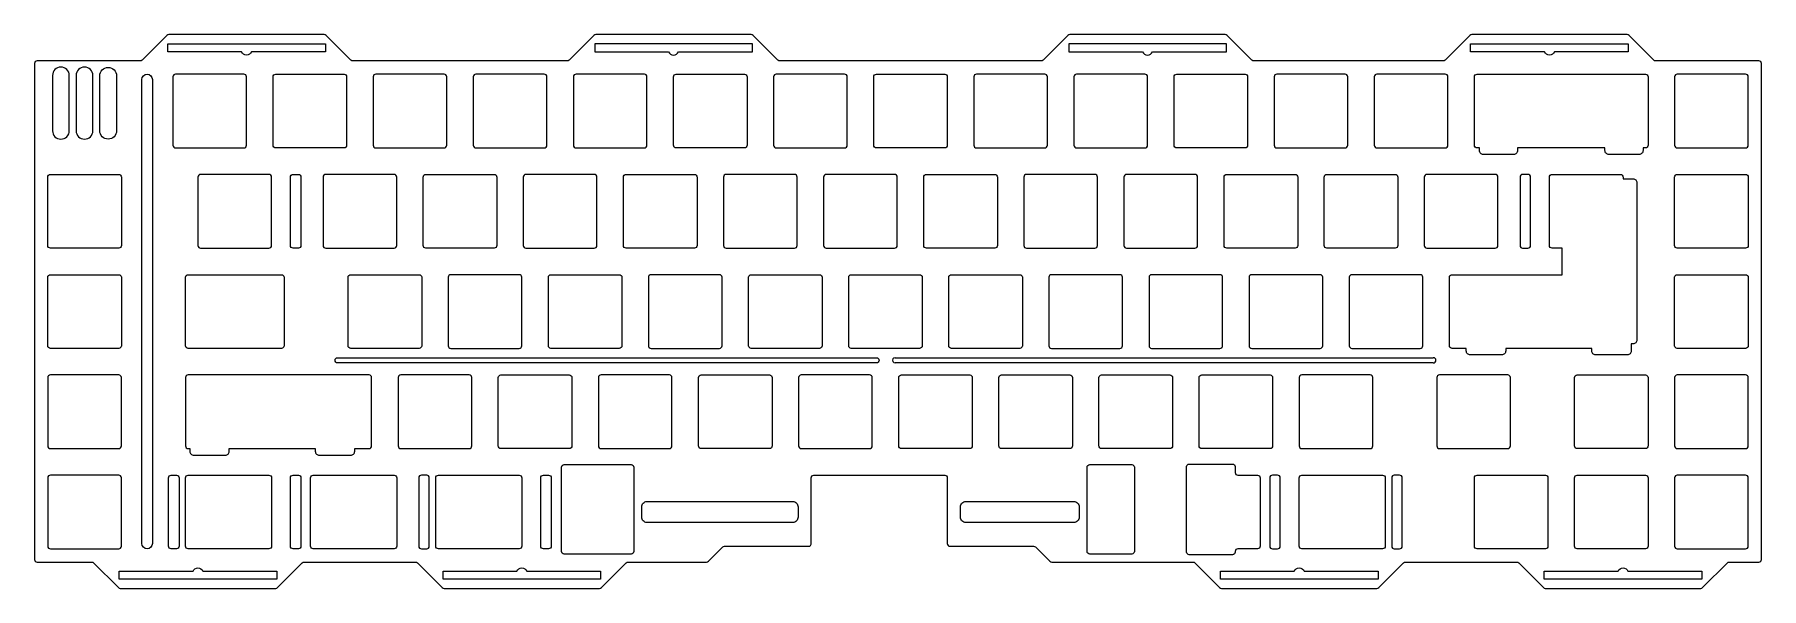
# Model space of a CAD drawing. Header units: millimetres. Extents: x 0 to 329, y -100 to 6.
import ezdxf

# ---------------------------------------------------------------- set-up
doc = ezdxf.new("R2010")
doc.units = ezdxf.units.MM
doc.layers.get('0').update_dxf_attribs({"linetype": 'CONTINUOUS'})

msp = doc.modelspace()

# ---------------------------------------------------------------- linework, layer by layer
for p, q in [((163.74, -55.82), (257.23, -55.82)), ((257.23, -55.82), (266.17, -55.82)), ((266.17, -56.82), (163.74, -56.82))]:
    msp.add_line(p, q)
for points in [[(190.47, -91.79), (193.2, -94.52, 0.198912), (193.55, -94.67), (220.44, -94.67, -0.198912), (220.8, -94.82), (225.5, -99.52, 0.198912), (225.86, -99.67), (255.44, -99.67, 0.198912), (255.8, -99.52), (260.5, -94.82, -0.198912), (260.86, -94.67), (282.07, -94.67, -0.198912), (282.42, -94.82), (287.13, -99.52, 0.198912), (287.48, -99.67), (317.07, -99.67, 0.198912), (317.42, -99.52), (322.13, -94.82, -0.198912), (322.48, -94.67), (328.11, -94.67, 0.414214), (328.61, -94.17), (328.61, 0.08, 0.414214), (328.11, 0.58), (308.48, 0.58, -0.198912), (308.13, 0.73), (303.42, 5.43, 0.198912), (303.07, 5.58), (273.48, 5.58, 0.198912), (273.13, 5.43), (268.42, 0.73, -0.198912), (268.07, 0.58), (231.99, 0.58, -0.198912), (231.64, 0.73), (226.93, 5.43, 0.198912), (226.58, 5.58), (196.99, 5.58, 0.198912), (196.64, 5.43), (191.93, 0.73, -0.198912), (191.58, 0.58), (141.79, 0.58, -0.198912), (141.44, 0.73), (136.73, 5.43, 0.198912), (136.38, 5.58), (106.79, 5.58, 0.198912), (106.44, 5.43), (101.73, 0.73, -0.198912), (101.38, 0.58), (60.54, 0.58, -0.198912), (60.19, 0.73), (55.48, 5.43, 0.198912), (55.13, 5.58), (25.54, 5.58, 0.198912), (25.19, 5.43), (20.48, 0.73, -0.198912), (20.13, 0.58), (0.5, 0.58, 0.414214), (0, 0.08), (0, -94.17, 0.414214), (0.5, -94.67), (10.89, -94.67, -0.198912), (11.25, -94.82), (15.95, -99.52, 0.198912), (16.31, -99.67), (45.89, -99.67, 0.198912), (46.25, -99.52), (50.95, -94.82, -0.198912), (51.31, -94.67), (72.52, -94.67, -0.198912), (72.87, -94.82), (77.58, -99.52, 0.198912), (77.93, -99.67), (107.52, -99.67, 0.198912), (107.87, -99.52), (112.58, -94.82, -0.198912), (112.93, -94.67), (127.88, -94.67, 0.198912), (128.23, -94.52), (130.97, -91.79, -0.198912), (131.32, -91.65), (147.38, -91.65, 0.414214), (147.78, -91.25), (147.78, -78.65, -0.414214), (148.28, -78.15), (173.19, -78.15, -0.414214), (173.69, -78.65), (173.69, -91.15, 0.414214), (174.19, -91.65), (190.11, -91.65, -0.198912)], [(55.34, 2.33), (41.27, 2.33, -0.693889), (39.4, 2.33), (25.34, 2.33), (25.34, 3.83), (55.34, 3.83)], [(120.65, 2.33, 0.693889), (122.52, 2.33), (136.59, 2.33), (136.59, 3.83), (106.59, 3.83), (106.59, 2.33)], [(210.85, 2.33, 0.693889), (212.72, 2.33), (226.79, 2.33), (226.79, 3.83), (196.79, 3.83), (196.79, 2.33)], [(273.27, 2.33), (273.27, 3.83), (303.27, 3.83), (303.27, 2.33), (289.21, 2.33, -0.693889), (287.34, 2.33)], [(3.42, -12.69, 1), (6.62, -12.69), (6.62, -2.19, 1), (3.42, -2.19)], [(11.12, -2.19, 1), (7.92, -2.19), (7.92, -12.69, 1), (11.12, -12.69)], [(12.42, -12.69), (12.42, -2.25, -1), (15.62, -2.25), (15.62, -12.69, -1)], [(20.43, -91.15), (20.43, -2.95, -1), (22.43, -2.95), (22.43, -91.15, -0.999999)], [(40.34, -2.45, 0.414214), (39.84, -1.95), (26.84, -1.95, 0.414214), (26.34, -2.45), (26.34, -15.45, 0.414214), (26.84, -15.95), (39.84, -15.95, 0.414214), (40.34, -15.45)], [(45.89, -1.95), (58.89, -1.95, -0.414214), (59.39, -2.45), (59.39, -15.45, -0.414214), (58.89, -15.95), (45.89, -15.95, -0.414214), (45.39, -15.45), (45.39, -2.45, -0.414214)], [(77.94, -15.95, 0.414214), (78.44, -15.45), (78.44, -2.45, 0.414214), (77.94, -1.95), (64.94, -1.95, 0.414214), (64.44, -2.45), (64.44, -15.45, 0.414214), (64.94, -15.95)], [(83.49, -15.45, 0.414214), (83.99, -15.95), (96.99, -15.95, 0.414214), (97.49, -15.45), (97.49, -2.45, 0.414214), (96.99, -1.95), (83.99, -1.95, 0.414214), (83.49, -2.45)], [(102.54, -15.45, 0.414214), (103.04, -15.95), (116.04, -15.95, 0.414214), (116.54, -15.45), (116.54, -2.45, 0.414214), (116.04, -1.95), (103.04, -1.95, 0.414214), (102.54, -2.45)], [(135.09, -15.95), (122.09, -15.95, -0.414214), (121.59, -15.45), (121.59, -2.45, -0.414214), (122.09, -1.95), (135.09, -1.95, -0.414214), (135.59, -2.45), (135.59, -15.45, -0.414214)], [(154.14, -15.95, 0.414214), (154.64, -15.45), (154.64, -2.45, 0.414214), (154.14, -1.95), (141.14, -1.95, 0.414214), (140.64, -2.45), (140.64, -15.45, 0.414214), (141.14, -15.95)], [(160.19, -1.95), (173.19, -1.95, -0.414214), (173.69, -2.45), (173.69, -15.45, -0.414214), (173.19, -15.95), (160.19, -15.95, -0.414214), (159.69, -15.45), (159.69, -2.45, -0.414214)], [(179.24, -1.95, 0.414214), (178.74, -2.45), (178.74, -15.45, 0.414214), (179.24, -15.95), (192.24, -15.95, 0.414214), (192.74, -15.45), (192.74, -2.45, 0.414214), (192.24, -1.95)], [(198.29, -1.95, 0.414214), (197.79, -2.45), (197.79, -15.45, 0.414214), (198.29, -15.95), (211.29, -15.95, 0.414214), (211.79, -15.45), (211.79, -2.45, 0.414214), (211.29, -1.95)], [(230.34, -15.95), (217.34, -15.95, -0.414214), (216.84, -15.45), (216.84, -2.45, -0.414214), (217.34, -1.95), (230.34, -1.95, -0.414214), (230.84, -2.45), (230.84, -15.45, -0.414214)], [(235.89, -15.45, 0.414214), (236.39, -15.95), (249.39, -15.95, 0.414214), (249.89, -15.45), (249.89, -2.45, 0.414214), (249.39, -1.95), (236.39, -1.95, 0.414214), (235.89, -2.45)], [(255.44, -1.95, 0.414214), (254.94, -2.45), (254.94, -15.45, 0.414214), (255.44, -15.95), (268.44, -15.95, 0.414214), (268.94, -15.45), (268.94, -2.45, 0.414214), (268.44, -1.95)], [(298.83, -16.45), (298.83, -15.95), (282.2, -15.95), (282.2, -16.45, -0.414214), (281.45, -17.2), (275.7, -17.2, -0.414214), (274.95, -16.45), (274.95, -15.95), (274.49, -15.95, -0.414214), (273.99, -15.45), (273.99, -2.45, -0.414214), (274.49, -1.95), (306.54, -1.95, -0.414214), (307.04, -2.45), (307.04, -15.45, -0.414214), (306.54, -15.95), (306.08, -15.95), (306.08, -16.45, -0.414214), (305.33, -17.2), (299.58, -17.2, -0.414214)], [(312.09, -15.45, 0.414214), (312.59, -15.95), (325.59, -15.95, 0.414214), (326.09, -15.45), (326.09, -2.45, 0.414214), (325.59, -1.95), (312.59, -1.95, 0.414214), (312.09, -2.45)], [(3.02, -21), (16.02, -21, -0.414214), (16.52, -21.5), (16.52, -34.5, -0.414214), (16.02, -35), (3.02, -35, -0.414214), (2.52, -34.5), (2.52, -21.5, -0.414214)], [(45.1, -21.5, 0.414214), (44.6, -21), (31.6, -21, 0.414214), (31.1, -21.5), (31.1, -34.5, 0.414214), (31.6, -35), (44.6, -35, 0.414214), (45.1, -34.5)], [(50.7, -21.5), (50.7, -34.5, -0.414214), (50.2, -35), (49.2, -35, -0.414214), (48.7, -34.5), (48.7, -21.5, -0.414214), (49.2, -21), (50.2, -21, -0.414214)], [(54.91, -34.5, 0.414214), (55.41, -35), (68.41, -35, 0.414214), (68.91, -34.5), (68.91, -21.5, 0.414214), (68.41, -21), (55.41, -21, 0.414214), (54.91, -21.5)], [(73.96, -34.5), (73.96, -21.5, -0.414214), (74.46, -21), (87.46, -21, -0.414214), (87.96, -21.5), (87.96, -34.5, -0.414214), (87.46, -35), (74.46, -35, -0.414214)], [(93.01, -34.5, 0.414214), (93.51, -35), (106.51, -35, 0.414214), (107.01, -34.5), (107.01, -21.5, 0.414214), (106.51, -21), (93.51, -21, 0.414214), (93.01, -21.5)], [(125.56, -35), (112.56, -35, -0.414214), (112.06, -34.5), (112.06, -21.5, -0.414214), (112.56, -21), (125.56, -21, -0.414214), (126.06, -21.5), (126.06, -34.5, -0.414214)], [(144.61, -35, 0.414214), (145.11, -34.5), (145.11, -21.5, 0.414214), (144.61, -21), (131.61, -21, 0.414214), (131.11, -21.5), (131.11, -34.5, 0.414214), (131.61, -35)], [(164.16, -21.5, 0.414214), (163.66, -21), (150.66, -21, 0.414214), (150.16, -21.5), (150.16, -34.5, 0.414214), (150.66, -35), (163.66, -35, 0.414214), (164.16, -34.5)], [(183.21, -21.5), (183.21, -34.5, -0.414214), (182.71, -35), (169.71, -35, -0.414214), (169.21, -34.5), (169.21, -21.5, -0.414214), (169.71, -21), (182.71, -21, -0.414214)], [(188.26, -34.5, 0.414214), (188.76, -35), (201.76, -35, 0.414214), (202.26, -34.5), (202.26, -21.5, 0.414214), (201.76, -21), (188.76, -21, 0.414214), (188.26, -21.5)], [(221.31, -21.5, 0.414214), (220.81, -21), (207.81, -21, 0.414214), (207.31, -21.5), (207.31, -34.5, 0.414214), (207.81, -35), (220.81, -35, 0.414214), (221.31, -34.5)], [(226.86, -21), (239.86, -21, -0.414214), (240.36, -21.5), (240.36, -34.5, -0.414214), (239.86, -35), (226.86, -35, -0.414214), (226.36, -34.5), (226.36, -21.5, -0.414214)], [(259.41, -21.5), (259.41, -34.5, -0.414214), (258.91, -35), (245.91, -35, -0.414214), (245.41, -34.5), (245.41, -21.5, -0.414214), (245.91, -21), (258.91, -21, -0.414214)], [(264.96, -21, 0.414214), (264.46, -21.5), (264.46, -34.5, 0.414214), (264.96, -35), (277.96, -35, 0.414214), (278.46, -34.5), (278.46, -21.5, 0.414214), (277.96, -21)], [(288.27, -34.5), (288.27, -21.5, -0.414214), (288.77, -21), (301.77, -21, -0.414214), (302.27, -21.5), (302.27, -21.83), (304.16, -21.83, -0.414214), (304.91, -22.58), (304.91, -52.46, -0.414214), (304.16, -53.21), (303.82, -53.21), (303.82, -54.55, -0.414214), (303.07, -55.3), (297.07, -55.3, -0.414214), (296.32, -54.55), (296.32, -54.05), (279.94, -54.05), (279.94, -54.55, -0.414214), (279.19, -55.3), (273.19, -55.3, -0.414214), (272.44, -54.55), (272.44, -54.05), (269.73, -54.05, -0.414214), (269.22, -53.55), (269.22, -40.55, -0.414214), (269.73, -40.05), (290.66, -40.05), (290.66, -35), (288.77, -35, -0.414214)], [(284.68, -21.5, 0.414214), (284.18, -21), (283.17, -21, 0.414214), (282.67, -21.5), (282.67, -34.5, 0.414214), (283.17, -35), (284.18, -35, 0.414214), (284.68, -34.5)], [(312.09, -34.5), (312.09, -21.5, -0.414214), (312.59, -21), (325.59, -21, -0.414214), (326.09, -21.5), (326.09, -34.5, -0.414214), (325.59, -35), (312.59, -35, -0.414214)], [(2.52, -53.55), (2.52, -40.55, -0.414214), (3.02, -40.05), (16.02, -40.05, -0.414214), (16.52, -40.55), (16.52, -53.55, -0.414214), (16.02, -54.05), (3.02, -54.05, -0.414214)], [(29.22, -40.05), (46.98, -40.05, -0.414214), (47.48, -40.55), (47.48, -53.55, -0.414214), (46.98, -54.05), (29.22, -54.05, -0.414214), (28.72, -53.55), (28.72, -40.55, -0.414214)], [(73.17, -54.05), (60.17, -54.05, -0.414214), (59.67, -53.55), (59.67, -40.55, -0.414214), (60.17, -40.05), (73.17, -40.05, -0.414214), (73.67, -40.55), (73.67, -53.55, -0.414214)], [(92.72, -40.55, 0.414214), (92.22, -40.05), (79.22, -40.05, 0.414214), (78.72, -40.55), (78.72, -53.55, 0.414214), (79.22, -54.05), (92.22, -54.05, 0.414214), (92.72, -53.55)], [(97.77, -53.55), (97.77, -40.55, -0.414214), (98.27, -40.05), (111.27, -40.05, -0.414214), (111.77, -40.55), (111.77, -53.55, -0.414214), (111.27, -54.05), (98.27, -54.05, -0.414214)], [(130.82, -40.55, 0.414214), (130.32, -40.05), (117.32, -40.05, 0.414214), (116.82, -40.55), (116.82, -53.55, 0.414214), (117.32, -54.05), (130.32, -54.05, 0.414214), (130.82, -53.55)], [(136.38, -40.05), (149.37, -40.05, -0.414214), (149.87, -40.55), (149.87, -53.55, -0.414214), (149.37, -54.05), (136.38, -54.05, -0.414214), (135.88, -53.55), (135.88, -40.55, -0.414214)], [(154.93, -53.55), (154.93, -40.55, -0.414214), (155.42, -40.05), (168.42, -40.05, -0.414214), (168.92, -40.55), (168.92, -53.55, -0.414214), (168.42, -54.05), (155.42, -54.05, -0.414214)], [(187.47, -54.05), (174.47, -54.05, -0.414214), (173.97, -53.55), (173.97, -40.55, -0.414214), (174.47, -40.05), (187.47, -40.05, -0.414214), (187.97, -40.55), (187.97, -53.55, -0.414214)], [(207.03, -40.55, 0.414214), (206.52, -40.05), (193.52, -40.05, 0.414214), (193.02, -40.55), (193.02, -53.55, 0.414214), (193.52, -54.05), (206.52, -54.05, 0.414214), (207.03, -53.55)], [(212.07, -53.55, 0.414214), (212.57, -54.05), (225.57, -54.05, 0.414214), (226.07, -53.55), (226.07, -40.55, 0.414214), (225.57, -40.05), (212.57, -40.05, 0.414214), (212.07, -40.55)], [(231.12, -53.55, 0.414214), (231.62, -54.05), (244.63, -54.05, 0.414214), (245.12, -53.55), (245.12, -40.55, 0.414214), (244.63, -40.05), (231.62, -40.05, 0.414214), (231.12, -40.55)], [(264.18, -40.55, 0.414214), (263.68, -40.05), (250.67, -40.05, 0.414214), (250.17, -40.55), (250.17, -53.55, 0.414214), (250.67, -54.05), (263.68, -54.05, 0.414214), (264.18, -53.55)], [(325.59, -54.05), (312.59, -54.05, -0.414214), (312.09, -53.55), (312.09, -40.55, -0.414214), (312.59, -40.05), (325.59, -40.05, -0.414214), (326.09, -40.55), (326.09, -53.55, -0.414214)], [(57.68, -55.82), (66.72, -55.82), (160.21, -55.82, -1), (160.21, -56.82), (57.68, -56.82, -1)], [(3.02, -59.1, 0.414214), (2.52, -59.6), (2.52, -72.6, 0.414214), (3.02, -73.1), (16.02, -73.1, 0.414214), (16.52, -72.6), (16.52, -59.6, 0.414214), (16.02, -59.1)], [(64.15, -59.6, 0.414214), (63.65, -59.1), (29.22, -59.1, 0.414214), (28.72, -59.6), (28.72, -72.6, 0.414214), (29.22, -73.1), (29.56, -73.1), (29.56, -73.6, 0.414214), (30.31, -74.35), (36.31, -74.35, 0.414214), (37.06, -73.6), (37.06, -73.1), (53.43, -73.1), (53.43, -73.6, 0.414214), (54.18, -74.35), (60.18, -74.35, 0.414214), (60.93, -73.6), (60.93, -73.1), (63.65, -73.1, 0.414214), (64.15, -72.6)], [(83.2, -59.6, 0.414214), (82.7, -59.1), (69.7, -59.1, 0.414214), (69.2, -59.6), (69.2, -72.6, 0.414214), (69.7, -73.1), (82.7, -73.1, 0.414214), (83.2, -72.6)], [(101.75, -73.1), (88.75, -73.1, -0.414214), (88.25, -72.6), (88.25, -59.6, -0.414214), (88.75, -59.1), (101.75, -59.1, -0.414214), (102.25, -59.6), (102.25, -72.6, -0.414214)], [(107.3, -72.6, 0.414214), (107.8, -73.1), (120.8, -73.1, 0.414214), (121.3, -72.6), (121.3, -59.6, 0.414214), (120.8, -59.1), (107.8, -59.1, 0.414214), (107.3, -59.6)], [(139.85, -73.1), (126.85, -73.1, -0.414214), (126.35, -72.6), (126.35, -59.6, -0.414214), (126.85, -59.1), (139.85, -59.1, -0.414214), (140.35, -59.6), (140.35, -72.6, -0.414214)], [(159.4, -59.6, 0.414214), (158.9, -59.1), (145.9, -59.1, 0.414214), (145.4, -59.6), (145.4, -72.6, 0.414214), (145.9, -73.1), (158.9, -73.1, 0.414214), (159.4, -72.6)], [(164.95, -59.1), (177.95, -59.1, -0.414214), (178.45, -59.6), (178.45, -72.6, -0.414214), (177.95, -73.1), (164.95, -73.1, -0.414214), (164.45, -72.6), (164.45, -59.6, -0.414214)], [(197, -73.1), (184, -73.1, -0.414214), (183.5, -72.6), (183.5, -59.6, -0.414214), (184, -59.1), (197, -59.1, -0.414214), (197.5, -59.6), (197.5, -72.6, -0.414214)], [(216.55, -59.6), (216.55, -72.6, -0.414214), (216.05, -73.1), (203.05, -73.1, -0.414214), (202.55, -72.6), (202.55, -59.6, -0.414214), (203.05, -59.1), (216.05, -59.1, -0.414214)], [(235.1, -73.1), (222.1, -73.1, -0.414214), (221.6, -72.6), (221.6, -59.6, -0.414214), (222.1, -59.1), (235.1, -59.1, -0.414214), (235.6, -59.6), (235.6, -72.6, -0.414214)], [(254.65, -59.6, 0.414214), (254.15, -59.1), (241.15, -59.1, 0.414214), (240.65, -59.6), (240.65, -72.6, 0.414214), (241.15, -73.1), (254.15, -73.1, 0.414214), (254.65, -72.6)], [(280.84, -59.6, 0.414214), (280.34, -59.1), (267.34, -59.1, 0.414214), (266.84, -59.6), (266.84, -72.6, 0.414214), (267.34, -73.1), (280.34, -73.1, 0.414214), (280.84, -72.6)], [(306.54, -73.1), (293.54, -73.1, -0.414214), (293.04, -72.6), (293.04, -59.6, -0.414214), (293.54, -59.1), (306.54, -59.1, -0.414214), (307.04, -59.6), (307.04, -72.6, -0.414214)], [(325.59, -73.1, 0.414214), (326.09, -72.6), (326.09, -59.6, 0.414214), (325.59, -59.1), (312.59, -59.1, 0.414214), (312.09, -59.6), (312.09, -72.6, 0.414214), (312.59, -73.1)], [(16.52, -78.65, 0.414214), (16.02, -78.15), (3.02, -78.15, 0.414214), (2.52, -78.65), (2.52, -91.65, 0.414214), (3.02, -92.15), (16.02, -92.15, 0.414214), (16.52, -91.65)], [(25.5, -91.65), (25.5, -78.65, -0.414214), (26, -78.15), (27, -78.15, -0.414214), (27.5, -78.65), (27.5, -91.65, -0.414214), (27, -92.15), (26, -92.15, -0.414214)], [(29.22, -78.15), (44.6, -78.15, -0.414214), (45.1, -78.65), (45.1, -91.65, -0.414214), (44.6, -92.15), (29.22, -92.15, -0.414214), (28.72, -91.65), (28.72, -78.65, -0.414214)], [(48.7, -91.65), (48.7, -78.65, -0.414214), (49.2, -78.15), (50.2, -78.15, -0.414214), (50.7, -78.65), (50.7, -91.65, -0.414214), (50.2, -92.15), (49.2, -92.15, -0.414214)], [(53.03, -78.15), (68.41, -78.15, -0.414214), (68.91, -78.65), (68.91, -91.65, -0.414214), (68.41, -92.15), (53.03, -92.15, -0.414214), (52.53, -91.65), (52.53, -78.65, -0.414214)], [(75.12, -78.65, 0.414214), (74.62, -78.15), (73.62, -78.15, 0.414214), (73.12, -78.65), (73.12, -91.65, 0.414214), (73.62, -92.15), (74.62, -92.15, 0.414214), (75.12, -91.65)], [(76.84, -78.15), (92.22, -78.15, -0.414214), (92.72, -78.65), (92.72, -91.65, -0.414214), (92.22, -92.15), (76.84, -92.15, -0.414214), (76.34, -91.65), (76.34, -78.65, -0.414214)], [(98.32, -78.65), (98.32, -91.65, -0.414214), (97.82, -92.15), (96.82, -92.15, -0.414214), (96.32, -91.65), (96.32, -78.65, -0.414214), (96.82, -78.15), (97.82, -78.15, -0.414214)], [(100.78, -76.15), (113.54, -76.15, -0.414214), (114.04, -76.65), (114.04, -92.65, -0.414214), (113.54, -93.15), (100.78, -93.15, -0.414214), (100.28, -92.65), (100.28, -76.65, -0.414214)], [(200.28, -92.65), (200.28, -76.65, -0.414214), (200.78, -76.15), (208.78, -76.15, -0.414214), (209.28, -76.65), (209.28, -92.65, -0.414214), (208.78, -93.15), (200.78, -93.15, -0.414214)], [(232.72, -92.15), (228.96, -92.15, 0.414214), (228.46, -92.65), (228.46, -92.77, -0.414214), (227.96, -93.27), (219.72, -93.27, -0.414214), (219.22, -92.77), (219.22, -76.53, -0.414214), (219.72, -76.03), (227.96, -76.03, -0.414214), (228.46, -76.53), (228.46, -77.65, 0.414214), (228.96, -78.15), (232.72, -78.15, -0.414214), (233.22, -78.65), (233.22, -91.65, -0.414214)], [(236.55, -92.15, 0.414214), (237.05, -91.65), (237.05, -78.65, 0.414214), (236.55, -78.15), (235.55, -78.15, 0.414214), (235.05, -78.65), (235.05, -91.65, 0.414214), (235.55, -92.15)], [(256.53, -92.15), (241.15, -92.15, -0.414214), (240.65, -91.65), (240.65, -78.65, -0.414214), (241.15, -78.15), (256.53, -78.15, -0.414214), (257.03, -78.65), (257.03, -91.65, -0.414214)], [(259.75, -92.15, 0.414214), (260.25, -91.65), (260.25, -78.65, 0.414214), (259.75, -78.15), (258.75, -78.15, 0.414214), (258.25, -78.65), (258.25, -91.65, 0.414214), (258.75, -92.15)], [(287.49, -92.15), (274.49, -92.15, -0.414214), (273.99, -91.65), (273.99, -78.65, -0.414214), (274.49, -78.15), (287.49, -78.15, -0.414214), (287.99, -78.65), (287.99, -91.65, -0.414214)], [(306.54, -92.15), (293.54, -92.15, -0.414214), (293.04, -91.65), (293.04, -78.65, -0.414214), (293.54, -78.15), (306.54, -78.15, -0.414214), (307.04, -78.65), (307.04, -91.65, -0.414214)], [(326.09, -78.65, 0.414214), (325.59, -78.15), (312.59, -78.15, 0.414214), (312.09, -78.65), (312.09, -91.65, 0.414214), (312.59, -92.15), (325.59, -92.15, 0.414214), (326.09, -91.65)], [(116.54, -83.15), (144.28, -83.15, -0.414214), (145.28, -84.15), (145.28, -86.15, -0.414214), (144.28, -87.15), (116.54, -87.15, -0.414214), (115.54, -86.15), (115.54, -84.15, -0.414214)], [(176.19, -86.15), (176.19, -84.15, -0.414214), (177.19, -83.15), (197.78, -83.15, -0.414214), (198.78, -84.15), (198.78, -86.15, -0.414214), (197.78, -87.15), (177.19, -87.15, -0.414214)], [(16.1, -96.42), (30.16, -96.42, -0.693889), (32.04, -96.42), (46.1, -96.42), (46.1, -97.92), (16.1, -97.92)], [(77.73, -96.42), (91.79, -96.42, -0.693889), (93.66, -96.42), (107.72, -96.42), (107.72, -97.92), (77.73, -97.92)], [(255.65, -97.92), (225.65, -97.92), (225.65, -96.42), (239.71, -96.42, -0.693889), (241.59, -96.42), (255.65, -96.42)], [(317.28, -96.42), (317.28, -97.92), (287.28, -97.92), (287.28, -96.42), (301.34, -96.42, -0.693889), (303.21, -96.42)]]:
    msp.add_lwpolyline(points, format="xyb", close=True)
msp.add_arc((266.17, -56.32), 0.5, -90, 90)
msp.add_ellipse((163.74, -56.32), major_axis=(0.354, -0.354), ratio=1, start_param=2.356194, end_param=5.497787)

doc.saveas('drawing.dxf')
